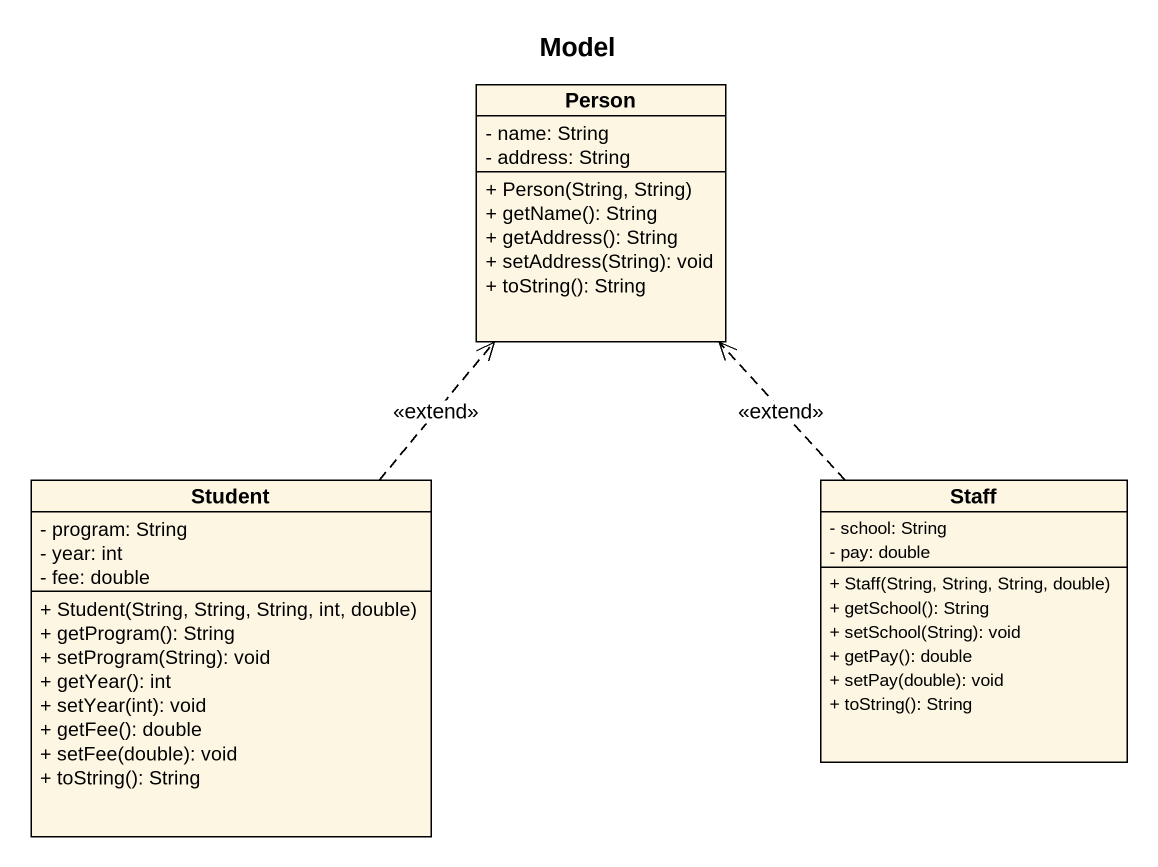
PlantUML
@startuml
title Model
hide circle
hide empty members
skinparam classAttributeIconSize 0
class "Person" as Person_ {
  - name: String
  - address: String
  + Person(String, String)
  + getName(): String
  + getAddress(): String
  + setAddress(String): void
  + toString(): String
}
class Student {
  - program: String
  - year: int
  - fee: double
  + Student(String, String, String, int, double)
  + getProgram(): String
  + setProgram(String): void
  + getYear(): int
  + setYear(int): void
  + getFee(): double
  + setFee(double): void
  + toString(): String
}
class Staff {
  - school: String
  - pay: double
  + Staff(String, String, String, double)
  + getSchool(): String
  + setSchool(String): void
  + getPay(): double
  + setPay(double): void
  + toString(): String
}
Student .up.> Person_ : <<extend>>
Staff .up.> Person_ : <<extend>>
@enduml
